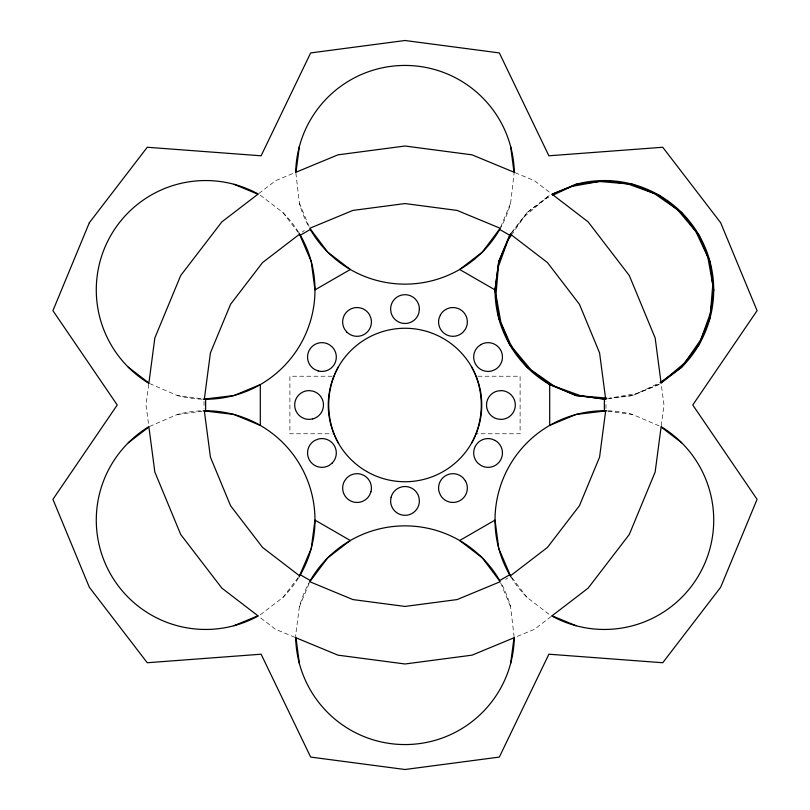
<?xml version="1.0" encoding="UTF-8"?>
<svg xmlns="http://www.w3.org/2000/svg" width="810" height="810" viewBox="0 0 810 810"><rect width="100%" height="100%" fill="white"/><g stroke="black" fill="none" stroke-linecap="round" stroke-linejoin="round"><path stroke-width="0.61" stroke-dasharray="4.05 3.04" d="M148.746 384.244L146.013 405L148.746 425.756M204.029 401.446L204.029 408.554M295.873 173.077L299.376 203.087A109.35 109.35 0 0 0 309.086 227.316M310.301 580.537A109.35 109.35 0 0 0 299.376 606.913L295.65 635.212L295.984 637.774M499.699 229.463A109.35 109.35 0 0 0 510.624 203.087L514.127 173.077M514.127 636.923L510.624 606.913A109.35 109.35 0 0 0 500.914 582.684M605.971 408.554L605.971 401.446M661.254 425.756L663.987 405L661.254 384.244M299.376 606.913L309.349 582.835M500.651 227.165L510.624 203.087M511.211 233.26L524.333 216.645L549.696 195.2L527.047 212.574L512.335 233.796M511.91 232.308L527.047 212.574M260.304 614.8L282.953 597.426L298.09 577.692M258.896 193.458L275.511 180.711L294.85 172.702M302.383 232.004L304.287 230.556M149.587 426.455L177.329 414.477A109.35 109.35 0 0 1 203.168 410.781M608.016 398.763L632.671 395.523L660.413 383.545M505.713 579.444L507.617 577.996M551.104 616.542L534.489 629.289L515.15 637.298M528.1 211.764L546.021 198.42L550.476 196.334M633.896 395.007L660.484 382.411M659.046 384.598L637.055 393.356L609.16 398.287L632.671 395.523M177.329 414.477L201.984 411.237M332.09 376.225L289.899 376.225L289.899 433.775L332.09 433.775M477.91 376.225L520.101 376.225L520.101 433.775L475.429 433.775M608.016 411.237L632.671 414.477L660.413 426.455M149.587 383.545L177.329 395.523L201.984 398.763M515.15 172.702L534.489 180.711L551.104 193.458M294.85 637.298L275.511 629.289L258.896 616.542M260.304 195.2L282.953 212.574A109.35 109.35 0 0 1 299.072 233.098M510.928 576.902A109.35 109.35 0 0 0 527.047 597.426L549.696 614.8M282.953 212.574L298.09 232.308M511.91 577.692L527.047 597.426M500.651 582.835L510.624 606.913M299.376 203.087L309.349 227.165M201.923 399.178A109.35 109.35 0 0 1 177.329 395.523M608.077 410.822A109.35 109.35 0 0 1 632.671 414.477M298.424 577.955A109.35 109.35 0 0 1 282.953 597.426"/><path stroke-width="1.21" d="M299.376 146.488L295.984 172.226L337.973 154.842L405 146.013L472.027 154.842L514.016 172.226L510.624 146.488M495.021 289.899L459.675 269.487L482.325 252.112L500.195 228.268L457.134 210.428L405 203.563L352.866 210.428L309.805 228.268L327.675 252.112L350.325 269.487L314.979 289.899L311.253 261.589L299.538 234.191L262.561 262.561L230.556 304.287L210.428 352.866L204.343 399.077L233.938 395.523L260.304 384.598L260.304 425.402L233.938 414.477L204.343 410.923L210.428 457.134L230.556 505.713L262.561 547.438L299.538 575.809L311.253 548.41L314.979 520.101L350.325 540.513L327.675 557.887L309.805 581.732L352.866 599.572L405 606.437L457.134 599.572L500.195 581.732L482.325 557.887L459.675 540.513L495.021 520.101L498.747 548.41L510.462 575.809L547.438 547.438L579.444 505.713L599.572 457.134L605.657 410.923L576.062 414.477L549.696 425.402L549.696 384.598A109.35 109.35 0 0 1 495.021 289.899L498.747 261.589L510.462 234.191L547.438 262.561L579.444 304.287L599.572 352.866L605.657 399.077L576.062 395.523L549.696 384.598L527.047 367.214L509.672 344.574L498.747 318.198L495.021 289.899L498.747 261.589L509.672 235.224L511.211 233.26M510.624 663.512L514.016 637.774L472.027 655.158L405 663.987L337.973 655.158L295.984 637.774L299.376 663.512M338.539 366.636C325.428 390.258 325.428 419.742 338.539 443.364M471.46 443.364C484.572 419.742 484.572 390.258 471.46 366.636M511.626 234.809L508.103 239.851L498.423 266.47L495.973 294.688L500.884 322.441L510.219 343.632L513.337 348.766L531.117 369.927L554.323 386.167L576.062 395.523L606.71 398.075M660.879 382.978L684.409 363.143L699.071 344.574L710.309 313.318L713.721 289.899L707.829 257.205L699.071 235.224L677.626 209.861L659.046 195.2L627.79 183.951L604.371 180.549L571.678 186.442L552.005 194.268M128.314 442.786L148.908 426.981L154.842 472.027L180.711 534.489L221.869 588.131L257.924 615.792L233.938 625.725M300.328 235.224L310.301 229.463A109.35 109.35 0 0 0 499.699 229.463L509.672 235.224M509.672 574.776L499.699 580.537A109.35 109.35 0 0 0 310.301 580.537L300.328 574.776M552.714 195.301L576.062 184.275L599.572 181.501L632.671 184.275L654.409 193.631L681.686 212.574L695.841 231.549L709.995 261.589L712.76 285.1L709.995 318.198L700.64 339.937L681.686 367.214L661.092 383.019L655.158 337.973L629.289 275.511L588.131 221.869L552.076 194.208L576.062 184.275A109.35 109.35 0 0 1 681.686 367.214L660.484 382.411M549.696 384.598L580.952 395.837L604.371 399.249L606.771 398.763M233.938 184.275L257.924 194.208L221.869 221.869L180.711 275.511L154.842 337.973L148.908 383.019L128.314 367.214M576.062 625.725L552.076 615.792L588.131 588.131L629.289 534.489L655.158 472.027L661.092 426.981L681.686 442.786M604.371 399.249L604.371 410.751M205.629 399.249L205.629 410.751M299.072 233.098A109.35 109.35 0 0 1 203.168 399.219M148.838 383.332A109.35 109.35 0 0 1 110.93 235.224A109.35 109.35 0 0 1 258.157 193.985M295.68 172.317A109.35 109.35 0 0 1 405 65.438A109.35 109.35 0 0 1 514.32 172.317M661.163 426.667A109.35 109.35 0 0 1 699.071 574.776A109.35 109.35 0 0 1 551.843 616.015M510.928 576.902A109.35 109.35 0 0 1 606.832 410.781M514.32 637.683A109.35 109.35 0 0 1 405 744.562A109.35 109.35 0 0 1 295.68 637.683M203.168 410.781A109.35 109.35 0 0 1 299.072 576.902M258.157 616.015A109.35 109.35 0 0 1 110.93 574.776A109.35 109.35 0 0 1 148.838 426.667M391.098 497.198L390.612 500.924A14.388 14.388 0 0 0 405 515.312A14.388 14.388 0 0 0 419.388 500.924L418.902 497.198A14.388 14.388 0 0 0 391.098 497.198M419.388 309.076L418.902 312.802A14.388 14.388 0 0 1 391.098 312.802L390.612 309.076A14.388 14.388 0 0 1 405 294.688A14.388 14.388 0 0 1 419.388 309.076M89.333 222.75L52.923 310.665L117.237 405L52.923 499.335L89.333 587.25L147.258 662.742L261.114 654.207L310.665 757.077L405 769.5L499.335 757.077L548.886 654.207L662.742 662.742L720.667 587.25L757.077 499.335L692.763 405L757.077 310.665L720.667 222.75L662.742 147.258L548.886 155.793L499.335 52.923L405 40.5L310.665 52.923L261.114 155.793L147.258 147.258L89.333 222.75M440.498 314.736L439.06 318.208A14.388 14.388 0 0 0 463.138 332.1L465.426 329.123A14.388 14.388 0 0 0 460.151 309.471A14.388 14.388 0 0 0 440.498 314.736M370.94 491.791L369.502 495.264A14.388 14.388 0 0 1 349.849 500.529A14.388 14.388 0 0 1 344.574 480.877L346.862 477.9A14.388 14.388 0 0 1 370.94 491.791M480.877 344.574L477.9 346.862A14.388 14.388 0 0 0 491.791 370.94L495.264 369.502A14.388 14.388 0 0 0 500.529 349.849A14.388 14.388 0 0 0 480.877 344.574M332.1 463.138L329.123 465.426A14.388 14.388 0 0 1 309.471 460.151A14.388 14.388 0 0 1 314.736 440.498L318.208 439.06A14.388 14.388 0 0 1 332.1 463.138M500.924 390.612L497.198 391.098A14.388 14.388 0 0 0 497.198 418.902L500.924 419.388A14.388 14.388 0 0 0 515.312 405A14.388 14.388 0 0 0 500.924 390.612M312.802 418.902L309.076 419.388A14.388 14.388 0 0 1 294.688 405A14.388 14.388 0 0 1 309.076 390.612L312.802 391.098A14.388 14.388 0 0 1 312.802 418.902M495.264 440.498L491.791 439.06A14.388 14.388 0 0 0 477.9 463.138L480.877 465.426A14.388 14.388 0 0 0 500.529 460.151A14.388 14.388 0 0 0 495.264 440.498M318.208 370.94L314.736 369.502A14.388 14.388 0 0 1 309.471 349.849A14.388 14.388 0 0 1 329.123 344.574L332.1 346.862A14.388 14.388 0 0 1 318.208 370.94M465.426 480.877L463.138 477.9A14.388 14.388 0 0 0 439.06 491.791L440.498 495.264A14.388 14.388 0 0 0 460.151 500.529A14.388 14.388 0 0 0 465.426 480.877M346.862 332.1L344.574 329.123A14.388 14.388 0 0 1 349.849 309.471A14.388 14.388 0 0 1 369.502 314.736L370.94 318.208A14.388 14.388 0 0 1 346.862 332.1M366.636 471.46A76.737 76.737 0 0 0 481.737 405A76.737 76.737 0 0 0 366.636 338.539A76.737 76.737 0 0 0 366.636 471.46"/></g></svg>
